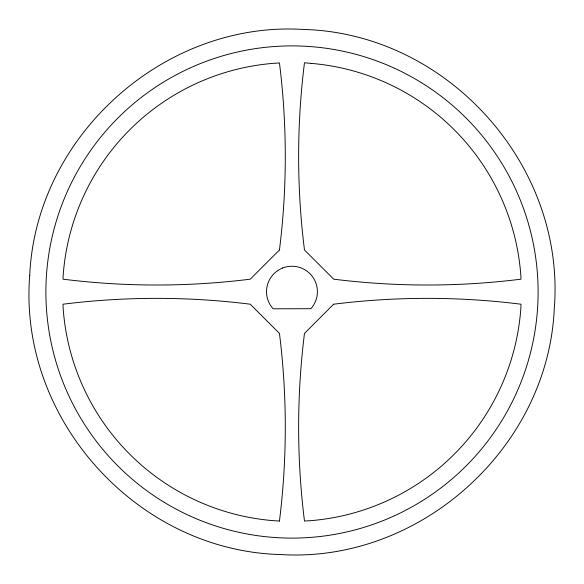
<?xml version="1.0" encoding="UTF-8"?>
<svg xmlns="http://www.w3.org/2000/svg" width="584" height="584" viewBox="0 0 584 584"><rect width="100%" height="100%" fill="white"/><g stroke="black" fill="none" stroke-linecap="round" stroke-linejoin="round"><path stroke-width="0.88" d="M29.718 275.502C18.155 419.005 137.072 551.062 280.992 554.566C420.13 563.064 548.186 447.767 554.282 308.498C565.845 164.995 446.928 32.938 303.008 29.434C163.87 20.936 35.814 136.233 29.718 275.502M279.451 249.974L250.251 279.174A753.199 753.199 0 0 1 63.028 279.174L63.028 277.597A229.424 229.424 0 0 1 272.801 63.379L279.451 62.962A751.52 751.52 0 0 1 279.451 249.974M333.676 304.206L304.476 333.406A756.557 756.557 0 0 0 304.476 521.045L311.199 520.621A229.424 229.424 0 0 0 520.972 306.403L520.972 304.206A753.776 753.776 0 0 0 333.676 304.206M282.598 268.027L281.612 268.443A25.448 25.448 0 0 0 266.523 291.153L266.523 292.219A25.448 25.448 0 0 0 272.356 307.907L273.129 308.79L310.87 308.717A25.448 25.448 0 0 0 317.404 292.219L317.404 291.153A25.448 25.448 0 0 0 293.029 266.267L289.832 266.333A25.448 25.448 0 0 0 282.598 268.027M279.451 521.038L272.801 520.621A229.424 229.424 0 0 1 63.028 306.403L63.028 304.206A753.199 753.199 0 0 1 250.251 304.206L279.451 333.406A756.521 756.521 0 0 1 279.451 521.038M311.199 63.379L304.476 62.773A753.002 753.002 0 0 0 304.476 249.974L333.676 279.174A753.776 753.776 0 0 0 520.972 279.174L520.972 277.597A229.424 229.424 0 0 0 311.199 63.379M164.505 502.517A246.112 246.112 0 0 0 538.054 297.154A246.112 246.112 0 0 0 173.433 76.329A246.112 246.112 0 0 0 164.505 502.517"/></g></svg>
